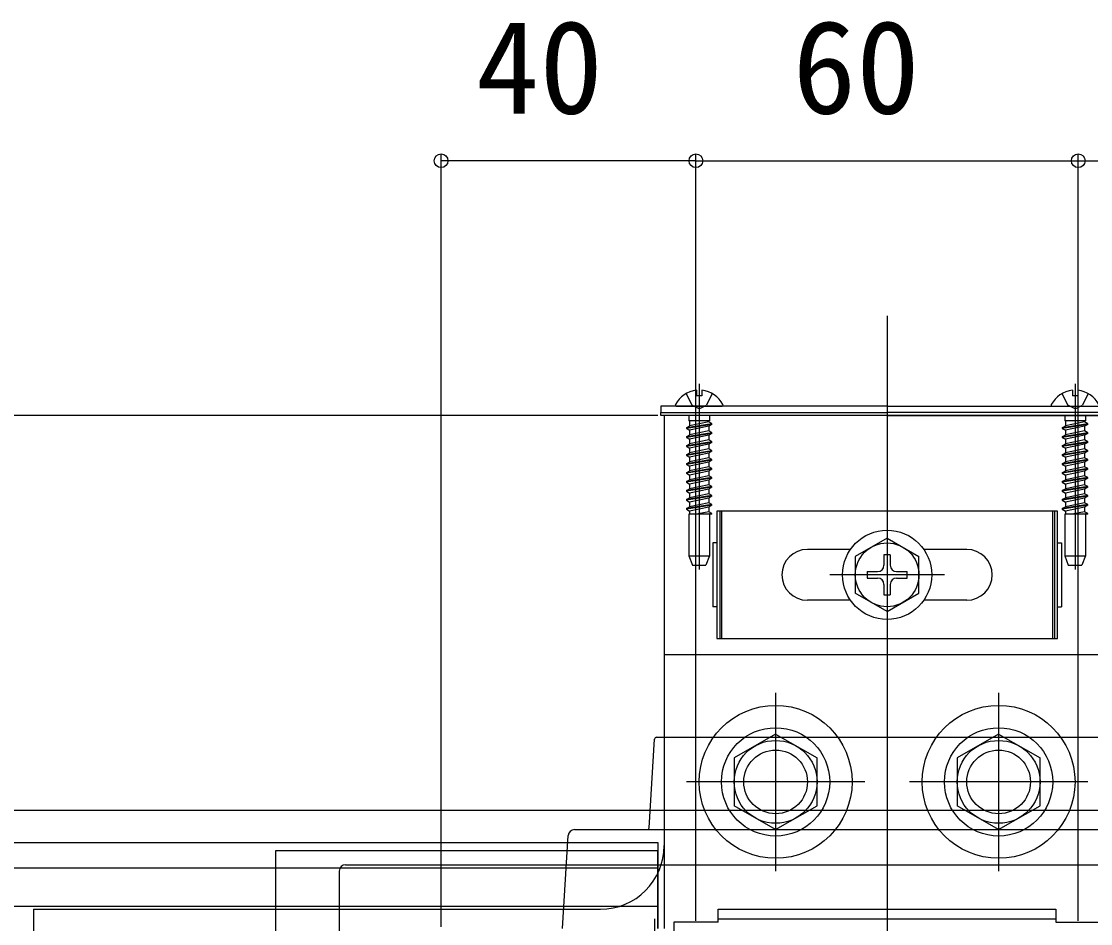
# Model space of a CAD drawing. Units: millimetres, scale not verified. Extents: x -875 to 875, y -1304 to 1296.
# Drawn here: x -91.4 to 76.4, y 355.1 to 496.7 of the extents above; entities that cross this region are included whole.
import ezdxf
from ezdxf.enums import TextEntityAlignment as Align

# ---------------------------------------------------------------- set-up
doc = ezdxf.new("R2010")
doc.units = ezdxf.units.MM
doc.header["$LTSCALE"] = 8
for name, color, linetype in [('0-4_YKK_12', 2, 'Continuous'), ('0-5_YKK_13', 4, 'Continuous'), ('0-6_YKK_D', 6, 'Continuous')]:
    doc.layers.add(name, color=color, linetype=linetype)
doc.styles.add('ＭＳ ゴシック', font='')
doc.styles.get('ＭＳ ゴシック').set_extended_font_data('MS Gothic')

msp = doc.modelspace()

# ---------------------------------------------------------------- linework, layer by layer
at = {"layer": '0-4_YKK_12'}
for p, q in [((44.5, 450.472), (44.5, 95.802)), ((15, 439.8), (15, 410.639)), ((74, 439.8), (74, 410.639)), ((79.5, 434.8), (9.5, 434.8)), ((53.5, 409.8), (35.5, 409.8)), ((27, 391.3), (27, 363.3)), ((27, 391.299), (27, 363.299)), ((62, 391.3), (62, 363.3)), ((62, 391.299), (62, 363.299)), ((41, 377.3), (13, 377.3)), ((41, 377.299), (13, 377.299)), ((76, 377.3), (48, 377.3)), ((76, 377.299), (48, 377.299)), ((792.221, 372.8), (-861.461, 372.8)), ((8.5, 367.8), (8.5, 354.3)), ((8, 355.8), (8, 343.812))]:
    msp.add_line(p, q, dxfattribs=at)
for points in [[(9.5, 434.8), (9.5, 384.3), (9.5, 354.3)], [(-183, 367.8), (-5.622, 367.8), (8.5, 367.8)], [(-183, 363.8), (-5.867, 363.8), (8.5, 363.8)], [(-183, 357.8), (-6.234, 357.8), (8.5, 357.8)]]:
    msp.add_lwpolyline(points, dxfattribs=at)
at = {"layer": '0-5_YKK_13'}
for p, q in [((12.95, 438.266), (13.855, 436.451)), ((14.575, 438.778), (14.575, 437.9)), ((17.05, 438.266), (16.145, 436.451)), ((71.95, 438.266), (72.855, 436.451)), ((73.575, 438.778), (73.575, 437.9)), ((76.05, 438.266), (75.145, 436.451)), ((15, 435.842), (13.855, 436.451)), ((15, 435.842), (16.145, 436.451)), ((74, 435.842), (72.855, 436.451)), ((74, 435.842), (75.145, 436.451)), ((11.404, 436.3), (18.596, 436.3)), ((13.38, 434.8), (13.38, 433.993)), ((16.62, 434.8), (16.62, 433.993)), ((70.404, 436.3), (77.596, 436.3)), ((72.38, 434.8), (72.38, 433.993)), ((75.62, 434.8), (75.62, 433.993)), ((17, 433.519), (13, 432.886)), ((17, 433.419), (13, 432.786)), ((13, 432.886), (13.5, 433.174)), ((16.62, 433.993), (13.38, 433.993)), ((13.5, 433.993), (13.5, 433.174)), ((16.5, 433.808), (13.5, 433.174)), ((16.5, 433.13), (13.5, 432.497)), ((16.5, 433.993), (16.5, 433.808)), ((17, 433.519), (16.5, 433.808)), ((17, 433.419), (16.5, 433.13)), ((16.5, 433.129), (16.5, 432.398)), ((17, 433.419), (17, 433.519)), ((76, 433.519), (72, 432.886)), ((76, 433.419), (72, 432.786)), ((72, 432.886), (72.5, 433.174)), ((75.62, 433.993), (72.38, 433.993)), ((72.5, 433.993), (72.5, 433.174)), ((75.5, 433.808), (72.5, 433.174)), ((75.5, 433.13), (72.5, 432.497)), ((75.5, 433.993), (75.5, 433.808)), ((76, 433.519), (75.5, 433.808)), ((76, 433.419), (75.5, 433.13)), ((75.5, 433.129), (75.5, 432.398)), ((76, 433.419), (76, 433.519)), ((13, 432.886), (13, 432.786)), ((13, 432.786), (13.5, 432.497)), ((17, 432.109), (13, 431.476)), ((17, 432.009), (13, 431.376)), ((13, 431.476), (13.5, 431.764)), ((13, 431.476), (13, 431.376)), ((13, 431.376), (13.5, 431.087)), ((13.5, 432.496), (13.5, 431.764)), ((16.5, 432.398), (13.5, 431.764)), ((16.5, 431.72), (13.5, 431.087)), ((17, 432.109), (16.5, 432.398)), ((17, 432.009), (16.5, 431.72)), ((16.5, 431.719), (16.5, 430.988)), ((17, 432.009), (17, 432.109)), ((72, 432.886), (72, 432.786)), ((72, 432.786), (72.5, 432.497)), ((76, 432.109), (72, 431.476)), ((76, 432.009), (72, 431.376)), ((72, 431.476), (72.5, 431.764)), ((72, 431.476), (72, 431.376)), ((72, 431.376), (72.5, 431.087)), ((72.5, 432.496), (72.5, 431.764)), ((75.5, 432.398), (72.5, 431.764)), ((75.5, 431.72), (72.5, 431.087)), ((76, 432.109), (75.5, 432.398)), ((76, 432.009), (75.5, 431.72)), ((75.5, 431.719), (75.5, 430.988)), ((76, 432.009), (76, 432.109)), ((17, 430.699), (13, 430.066)), ((17, 430.599), (13, 429.966)), ((13, 430.066), (13.5, 430.354)), ((13, 430.066), (13, 429.966)), ((13, 429.966), (13.5, 429.677)), ((13.5, 431.086), (13.5, 430.354)), ((16.5, 430.988), (13.5, 430.354)), ((16.5, 430.31), (13.5, 429.677)), ((13.5, 429.676), (13.5, 428.944)), ((17, 430.699), (16.5, 430.988)), ((17, 430.599), (16.5, 430.31)), ((16.5, 430.309), (16.5, 429.578)), ((17, 430.599), (17, 430.699)), ((76, 430.699), (72, 430.066)), ((76, 430.599), (72, 429.966)), ((72, 430.066), (72.5, 430.354)), ((72, 430.066), (72, 429.966)), ((72, 429.966), (72.5, 429.677)), ((72.5, 431.086), (72.5, 430.354)), ((75.5, 430.988), (72.5, 430.354)), ((75.5, 430.31), (72.5, 429.677)), ((72.5, 429.676), (72.5, 428.944)), ((76, 430.699), (75.5, 430.988)), ((76, 430.599), (75.5, 430.31)), ((75.5, 430.309), (75.5, 429.578)), ((76, 430.599), (76, 430.699)), ((17, 429.289), (13, 428.656)), ((17, 429.189), (13, 428.556)), ((13, 428.656), (13.5, 428.944)), ((13, 428.656), (13, 428.556)), ((13, 428.556), (13.5, 428.267)), ((16.5, 429.578), (13.5, 428.944)), ((16.5, 428.9), (13.5, 428.267)), ((13.5, 428.266), (13.5, 427.534)), ((16.5, 428.168), (13.5, 427.534)), ((17, 429.289), (16.5, 429.578)), ((17, 429.189), (16.5, 428.9)), ((16.5, 428.899), (16.5, 428.168)), ((17, 427.879), (16.5, 428.168)), ((17, 429.189), (17, 429.289)), ((76, 429.289), (72, 428.656)), ((76, 429.189), (72, 428.556)), ((72, 428.656), (72.5, 428.944)), ((72, 428.656), (72, 428.556)), ((72, 428.556), (72.5, 428.267)), ((75.5, 429.578), (72.5, 428.944)), ((75.5, 428.9), (72.5, 428.267)), ((72.5, 428.266), (72.5, 427.534)), ((75.5, 428.168), (72.5, 427.534)), ((76, 429.289), (75.5, 429.578)), ((76, 429.189), (75.5, 428.9)), ((75.5, 428.899), (75.5, 428.168)), ((76, 427.879), (75.5, 428.168)), ((76, 429.189), (76, 429.289)), ((17, 427.879), (13, 427.246)), ((17, 427.779), (13, 427.146)), ((13, 427.246), (13.5, 427.534)), ((13, 427.246), (13, 427.146)), ((13, 427.146), (13.5, 426.857)), ((17, 426.469), (13, 425.836)), ((17, 426.369), (13, 425.736)), ((16.5, 427.49), (13.5, 426.857)), ((13.5, 426.856), (13.5, 426.124)), ((16.5, 426.758), (13.5, 426.124)), ((17, 427.779), (16.5, 427.49)), ((16.5, 427.489), (16.5, 426.758)), ((17, 426.469), (16.5, 426.758)), ((17, 426.369), (16.5, 426.08)), ((17, 427.779), (17, 427.879)), ((17, 426.369), (17, 426.469)), ((76, 427.879), (72, 427.246)), ((76, 427.779), (72, 427.146)), ((72, 427.246), (72.5, 427.534)), ((72, 427.246), (72, 427.146)), ((72, 427.146), (72.5, 426.857)), ((76, 426.469), (72, 425.836)), ((76, 426.369), (72, 425.736)), ((75.5, 427.49), (72.5, 426.857)), ((72.5, 426.856), (72.5, 426.124)), ((75.5, 426.758), (72.5, 426.124)), ((76, 427.779), (75.5, 427.49)), ((75.5, 427.489), (75.5, 426.758)), ((76, 426.469), (75.5, 426.758)), ((76, 426.369), (75.5, 426.08)), ((76, 427.779), (76, 427.879)), ((76, 426.369), (76, 426.469)), ((13, 425.836), (13.5, 426.124)), ((13, 425.836), (13, 425.736)), ((13, 425.736), (13.5, 425.447)), ((17, 425.059), (13, 424.426)), ((17, 424.959), (13, 424.326)), ((13, 424.426), (13.5, 424.714)), ((16.5, 426.08), (13.5, 425.447)), ((13.5, 425.446), (13.5, 424.714)), ((16.5, 425.348), (13.5, 424.714)), ((16.5, 424.67), (13.5, 424.037)), ((16.5, 426.079), (16.5, 425.348)), ((17, 425.059), (16.5, 425.348)), ((17, 424.959), (16.5, 424.67)), ((16.5, 424.669), (16.5, 423.938)), ((17, 424.959), (17, 425.059)), ((72, 425.836), (72.5, 426.124)), ((72, 425.836), (72, 425.736)), ((72, 425.736), (72.5, 425.447)), ((76, 425.059), (72, 424.426)), ((76, 424.959), (72, 424.326)), ((72, 424.426), (72.5, 424.714)), ((75.5, 426.08), (72.5, 425.447)), ((72.5, 425.446), (72.5, 424.714)), ((75.5, 425.348), (72.5, 424.714)), ((75.5, 424.67), (72.5, 424.037)), ((75.5, 426.079), (75.5, 425.348)), ((76, 425.059), (75.5, 425.348)), ((76, 424.959), (75.5, 424.67)), ((75.5, 424.669), (75.5, 423.938)), ((76, 424.959), (76, 425.059)), ((13, 424.426), (13, 424.326)), ((13, 424.326), (13.5, 424.037)), ((17, 423.649), (13, 423.016)), ((17, 423.549), (13, 422.916)), ((13, 423.016), (13.5, 423.304)), ((13, 423.016), (13, 422.916)), ((13, 422.916), (13.5, 422.627)), ((13.5, 424.036), (13.5, 423.304)), ((16.5, 423.938), (13.5, 423.304)), ((16.5, 423.26), (13.5, 422.627)), ((17, 423.649), (16.5, 423.938)), ((17, 423.549), (16.5, 423.26)), ((16.5, 423.259), (16.5, 422.528)), ((17, 423.549), (17, 423.649)), ((72, 424.426), (72, 424.326)), ((72, 424.326), (72.5, 424.037)), ((76, 423.649), (72, 423.016)), ((76, 423.549), (72, 422.916)), ((72, 423.016), (72.5, 423.304)), ((72, 423.016), (72, 422.916)), ((72, 422.916), (72.5, 422.627)), ((72.5, 424.036), (72.5, 423.304)), ((75.5, 423.938), (72.5, 423.304)), ((75.5, 423.26), (72.5, 422.627)), ((76, 423.649), (75.5, 423.938)), ((76, 423.549), (75.5, 423.26)), ((75.5, 423.259), (75.5, 422.528)), ((76, 423.549), (76, 423.649)), ((17, 422.239), (13, 421.606)), ((17, 422.139), (13, 421.506)), ((13, 421.606), (13.5, 421.894)), ((13, 421.606), (13, 421.506)), ((13, 421.506), (13.5, 421.217)), ((13.5, 422.626), (13.5, 421.894)), ((16.5, 422.528), (13.5, 421.894)), ((16.5, 421.85), (13.5, 421.217)), ((17, 422.239), (16.5, 422.528)), ((17, 422.139), (16.5, 421.85)), ((16.5, 421.849), (16.5, 421.118)), ((17, 422.139), (17, 422.239)), ((76, 422.239), (72, 421.606)), ((76, 422.139), (72, 421.506)), ((72, 421.606), (72.5, 421.894)), ((72, 421.606), (72, 421.506)), ((72, 421.506), (72.5, 421.217)), ((72.5, 422.626), (72.5, 421.894)), ((75.5, 422.528), (72.5, 421.894)), ((75.5, 421.85), (72.5, 421.217)), ((76, 422.239), (75.5, 422.528)), ((76, 422.139), (75.5, 421.85)), ((75.5, 421.849), (75.5, 421.118)), ((76, 422.139), (76, 422.239)), ((17, 420.829), (13, 420.196)), ((17, 420.729), (13, 420.096)), ((13, 420.196), (13.5, 420.484)), ((13, 420.196), (13, 420.096)), ((13, 420.096), (13.5, 419.807)), ((13.5, 421.216), (13.5, 420.484)), ((16.5, 421.118), (13.5, 420.484)), ((16.5, 420.44), (13.5, 419.807)), ((13.5, 419.806), (13.5, 419.3)), ((16.5, 419.708), (14.569, 419.3)), ((17, 420.829), (16.5, 421.118)), ((17, 420.729), (16.5, 420.44)), ((16.5, 420.439), (16.5, 419.708)), ((17, 419.419), (16.5, 419.708)), ((17, 420.729), (17, 420.829)), ((18.25, 419.8), (18.25, 399.8)), ((70.75, 419.8), (70.75, 399.8)), ((76, 420.829), (72, 420.196)), ((76, 420.729), (72, 420.096)), ((72, 420.196), (72.5, 420.484)), ((72, 420.196), (72, 420.096)), ((72, 420.096), (72.5, 419.807)), ((72.5, 421.216), (72.5, 420.484)), ((75.5, 421.118), (72.5, 420.484)), ((75.5, 420.44), (72.5, 419.807)), ((72.5, 419.806), (72.5, 419.3)), ((75.5, 419.708), (73.569, 419.3)), ((76, 420.829), (75.5, 421.118)), ((76, 420.729), (75.5, 420.44)), ((75.5, 420.439), (75.5, 419.708)), ((76, 419.419), (75.5, 419.708)), ((76, 420.729), (76, 420.829)), ((16.967, 419.3), (13.384, 419.3)), ((13.384, 419.3), (13.384, 412.8)), ((17, 419.419), (16.248, 419.3)), ((16.616, 419.3), (16.616, 412.8)), ((17, 419.319), (16.88, 419.3)), ((17, 419.319), (16.967, 419.3)), ((17, 419.319), (17, 419.419)), ((75.967, 419.3), (72.384, 419.3)), ((72.384, 419.3), (72.384, 412.8)), ((76, 419.419), (75.248, 419.3)), ((75.616, 419.3), (75.616, 412.8)), ((76, 419.319), (75.88, 419.3)), ((76, 419.319), (75.967, 419.3)), ((76, 419.319), (76, 419.419)), ((17.15, 414.8), (17.15, 404.8)), ((17.75, 414.8), (17.15, 414.8)), ((44.5, 415.55), (39.5, 412.663)), ((44.5, 415.55), (49.5, 412.663)), ((71.25, 414.8), (71.85, 414.8)), ((71.85, 414.8), (71.85, 404.8)), ((38.755, 413.8), (32, 413.8)), ((38.755, 413.8), (32, 413.8)), ((44, 412.95), (44, 411.3)), ((45, 412.95), (44, 412.95)), ((45, 412.95), (45, 411.3)), ((57, 413.8), (50.245, 413.8)), ((57, 413.8), (50.245, 413.8)), ((13.384, 412.8), (13.93, 411.3)), ((13.93, 411.3), (16.07, 411.3)), ((39.5, 412.663), (39.5, 406.937)), ((49.5, 406.937), (49.5, 412.663)), ((72.384, 412.8), (72.93, 411.3)), ((72.93, 411.3), (75.07, 411.3)), ((41.35, 410.3), (43, 410.3)), ((41.35, 410.3), (41.35, 409.3)), ((46, 410.3), (47.65, 410.3)), ((47.65, 409.3), (47.65, 410.3)), ((41.35, 409.3), (43, 409.3)), ((44, 408.3), (44, 406.65)), ((45, 408.3), (45, 406.65)), ((46, 409.3), (47.65, 409.3)), ((44.5, 404.05), (39.5, 406.937)), ((44, 406.65), (45, 406.65)), ((44.5, 404.05), (49.5, 406.937)), ((17.75, 404.8), (17.15, 404.8)), ((38.755, 405.8), (32, 405.8)), ((38.755, 405.8), (32, 405.8)), ((57, 405.8), (50.245, 405.8)), ((57, 405.8), (50.245, 405.8)), ((71.25, 404.8), (71.85, 404.8)), ((9.5, 397.299), (79.5, 397.299)), ((9.5, 397.299), (9.5, 367.299)), ((27, 384.8), (20.5, 381.058)), ((27, 384.8), (33.5, 381.058)), ((62, 384.8), (55.5, 381.058)), ((62, 384.8), (68.5, 381.058)), ((7.13, 370.082), (7.983, 384.018)), ((8.282, 384.3), (80.718, 384.3)), ((20.5, 381.058), (20.5, 373.542)), ((33.5, 373.553), (33.5, 381.058)), ((55.5, 381.058), (55.5, 373.542)), ((68.5, 373.553), (68.5, 381.058)), ((27, 369.8), (20.5, 373.542)), ((27, 369.8), (33.5, 373.542)), ((62, 369.8), (55.5, 373.542)), ((62, 369.8), (68.5, 373.542)), ((-4.559, 369.8), (6.831, 369.8)), ((6.831, 369.8), (82.169, 369.8)), ((-6.448, 354.3), (-5.557, 368.861)), ((-51.5, 366.5), (-51.5, 352.8)), ((-40.5, 364.3), (129.5, 364.3)), ((-41.5, 363.3), (-41.5, 352.8)), ((-89.5, 357.299), (-0.5, 357.299)), ((-89.5, 357.299), (-89.5, 252.299)), ((18, 355.8), (71, 355.8)), ((11, 355.3), (11, 351.3)), ((18, 355.3), (11, 355.3)), ((71, 355.3), (78, 355.3))]:
    msp.add_line(p, q, dxfattribs=at)
for points in [[(15.425, 438.778), (15.425, 437.9), (14.575, 437.9)], [(74.425, 438.778), (74.425, 437.9), (73.575, 437.9)], [(44.5, 436.3), (9, 436.3), (9, 435.3), (44.5, 435.3)], [(44.5, 434.8), (9, 434.8), (9, 435.3), (44.5, 435.3)], [(44.5, 436.3), (80, 436.3), (80, 435.3), (44.5, 435.3)], [(44.5, 434.8), (80, 434.8), (80, 435.3), (44.5, 435.3)], [(13.384, 412.8), (16.616, 412.8), (16.07, 411.3)], [(72.384, 412.8), (75.616, 412.8), (75.07, 411.3)], [(8.5, 354.3), (8.5, 366.5), (-51.5, 366.5)], [(18, 355.3), (18, 357.3), (71, 357.3), (71, 355.3)]]:
    msp.add_lwpolyline(points, dxfattribs=at)
for points in [[(71.25, 399.8), (71.25, 419.8), (17.75, 419.8), (17.75, 399.8)], [(70.5, 399.8), (70.5, 419.8), (18.5, 419.8), (18.5, 399.8)]]:
    msp.add_lwpolyline(points, close=True, dxfattribs=at)
for centre, radius in [((44.5, 409.8), 7), ((44.5, 409.8), 5), ((27, 377.299), 12), ((62, 377.299), 12), ((27, 377.3), 8.5), ((62, 377.3), 8.5), ((27, 377.3), 6.5), ((62, 377.3), 6.5), ((27, 377.299), 5), ((62, 377.299), 5)]:
    msp.add_circle(centre, radius, dxfattribs=at)
for centre, radius, start, end in [((15, 434.6), 4.2, 95.80773, 152.71904), ((15, 434.6), 4.2, 27.28096, 84.19227), ((74, 434.6), 4.2, 95.80773, 152.71904), ((74, 434.6), 4.2, 27.28096, 84.19227), ((11.404, 436.454), 0.154, 152.71904, 270), ((18.596, 436.454), 0.154, 270, 27.28096), ((70.404, 436.454), 0.154, 152.71904, 270), ((32, 409.8), 4, 90, 270), ((32, 409.8), 4, 90, 270), ((57, 409.8), 4, 270, 90), ((57, 409.8), 4, 270, 90), ((43, 411.3), 1, 270, 0), ((46, 411.3), 1, 180, 270), ((43, 408.3), 1, 0, 90), ((46, 408.3), 1, 90, 180), ((8.282, 384), 0.3, 90, 176.5), ((-4.559, 368.8), 1, 90, 176.5), ((6.831, 370.1), 0.3, 270, 356.5), ((-0.5, 367.299), 10, 270, 0), ((-40.5, 363.3), 1, 90, 180)]:
    msp.add_arc(centre, radius, start, end, dxfattribs=at)
at = {"layer": '0-6_YKK_D'}
for p, q in [((-25.5, 354.55), (-25.5, 475.8)), ((14.5, 355.5), (14.5, 475.8)), ((14.5, 355.5), (14.5, 475.8)), ((74.5, 355.5), (74.5, 475.8)), ((74.5, 355.5), (74.5, 475.8)), ((14.5, 474.8), (-25.5, 474.8)), ((14.5, 474.8), (74.5, 474.8)), ((74.5, 474.8), (114.5, 474.8)), ((8.5, 434.8), (-99, 434.8))]:
    msp.add_line(p, q, dxfattribs=at)
for centre in [(-25.5, 474.8), (14.5, 474.8), (14.5, 474.8), (74.5, 474.8), (74.5, 474.8)]:
    msp.add_circle(centre, 1.075, dxfattribs=at)

# ---------------------------------------------------------------- texts
at = {"layer": '0-6_YKK_D', "style": 'ＭＳ ゴシック'}
for s, p in [('40', (-20.045, 477.8)), ('60', (29.67, 477.8))]:
    msp.add_text(s, height=14.66, dxfattribs=at).set_placement(p, align=Align.BOTTOM_LEFT)

doc.saveas('drawing.dxf')
